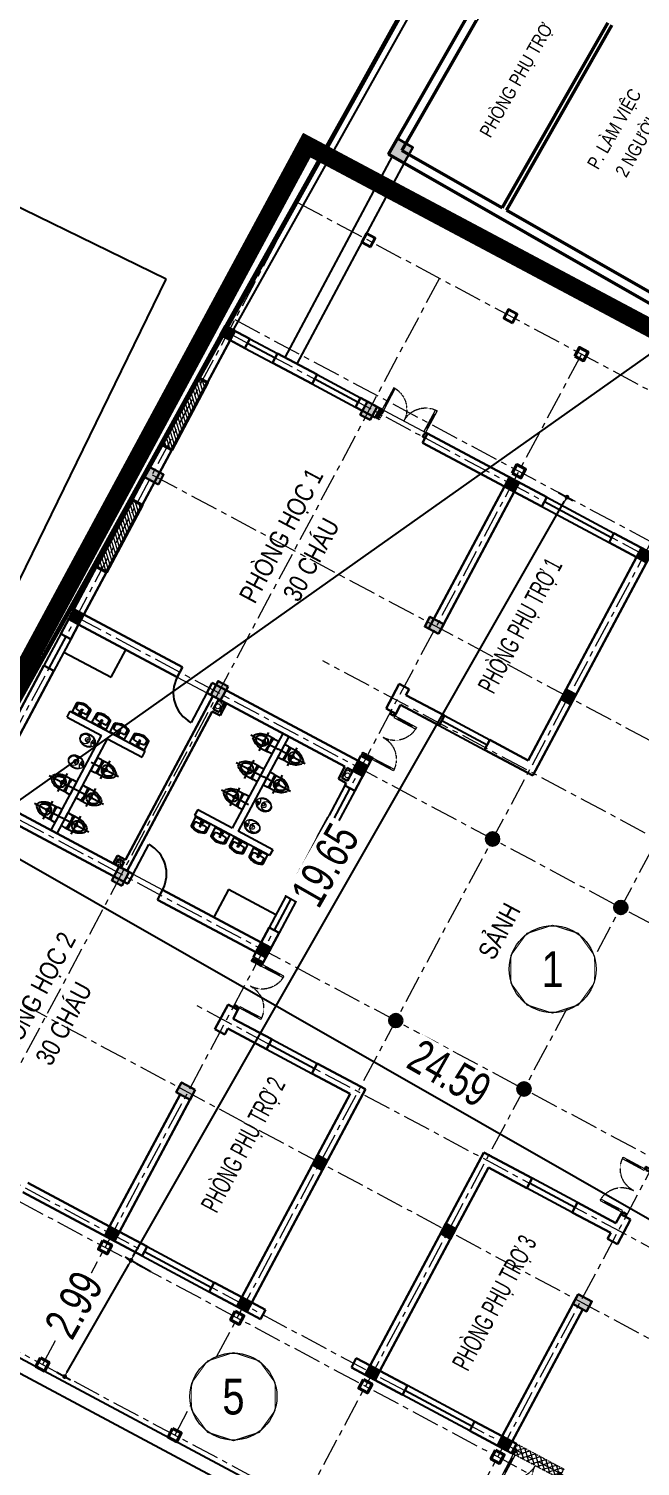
# Model space of a CAD drawing. Header units: millimetres. Extents: x -1075388 to -537338, y 70651 to 270651.
# Drawn here: x -903808 to -890136, y 114321 to 146453 of the extents above; entities that cross this region are included whole.
import ezdxf
from ezdxf.enums import TextEntityAlignment as Align
from ezdxf.lldxf.tags import DXFTag
from ezdxf.xclip import XClip

# ---------------------------------------------------------------- set-up
doc = ezdxf.new("R2010")
doc.units = ezdxf.units.MM
doc.header["$LTSCALE"] = 5
doc.header["$XCLIPFRAME"] = 0
for name, pattern in [('CENTER', [2, 1.25, -0.25, 0.25, -0.25]), ('CENTER2', [28.575, 19.05, -3.175, 3.175, -3.175]), ('CENTERX2', [4, 2.5, -0.5, 0.5, -0.5]), ('DASHDOT', [1, 0.5, -0.25, 0, -0.25]), ('HIDDEN', [0.375, 0.25, -0.125]), ('HIDDEN2', [0.1875, 0.125, -0.0625])]:
    doc.linetypes.add(name, pattern=pattern)
doc.layers.get('0').update_dxf_attribs({"linetype": 'CENTER2'})
for name, color, linetype, lineweight in [('03', 252, 'Continuous', 30), ('BICO-4-NET CAT KT', 4, 'Continuous', 35), ('BICO-9-NÉT CỬA', 9, 'Continuous', 25), ('cat1', 30, 'Continuous', 50), ('cat2', 22, 'Continuous', 30), ('Dienchieusang', 6, 'Continuous', 25), ('LC Dim', 8, 'Continuous', 18), ('LC Hatch', 252, 'Continuous', 9), ('LC ISO', 153, 'Continuous', 13), ('LC Net dam 1', 30, 'Continuous', 30), ('LC Net dam2', 6, 'Continuous', 40), ('LC Net khuat', 4, 'HIDDEN', 13), ('LC Net manh', 9, 'Continuous', 5), ('LC Net thay', 7, 'Continuous', 25), ('LC Net truc', 79, 'DASHDOT', 13), ('LC Text1', 3, 'Continuous', 20), ('LC Text2', 7, 'Continuous', 25), ('NOITHAT', 125, 'Continuous', 13), ('thay1', 63, 'Continuous', 18), ('truc', 76, 'CENTER', 9)]:
    doc.layers.add(name, color=color, linetype=linetype, lineweight=lineweight)
for name, color, linetype in [('1-KYHIEU', 1, 'Continuous'), ('1-NETMANH', 250, 'Continuous'), ('KYHIEU', 7, 'Continuous'), ('NHA', 2, 'Continuous'), ('TEXT', 42, 'Continuous'), ('Tuongxay', 11, 'Continuous')]:
    doc.layers.add(name, color=color, linetype=linetype)
doc.layers.add('KCS_Plotter', color=11, linetype='Continuous', plot=False)
doc.styles.add('don', font='VHARIALN.TTF')
doc.styles.add('General text 2', font='arial.ttf')
doc.styles.add('HOATBIF', font='hoatbif.shx', dxfattribs={"width": 0.75})
doc.styles.add('T2', font='VHARIAL.TTF', dxfattribs={"width": 0.8})
doc.styles.add('VnArialH', font='VHARIAL.TTF')
tags = doc.linetypes.add('CNG', pattern='A,7,-1.120528,["cng",don,S=1.2,R=0,X=0,Y=-0.6],-4.038746', length=12.159274).pattern_tags.tags
tags[6] = DXFTag(74, 10)
doc.linetypes.add('FENCELINE2', pattern='A,0.25,-0.1,[132,ltypeshp.shx,S=0.1,R=0,X=-0.1,Y=0],-0.1,1', length=1.45)
doc.dimstyles.new('Copy of 1-110', dxfattribs={"dimscale": 110, "dimtxt": 2.5, "dimasz": 0.35, "dimexe": 0.5, "dimexo": 0, "dimgap": 0.8, "dimtad": 1, "dimdec": 0, "dimzin": 0, "dimdsep": 46, "dimtxsty": 'HOATBIF', "dimblk1": 'DOT', "dimblk2": 'DOT', "dimsah": 1, "dimcen": -1, "dimdle": 1, "dimclrd": 256, "dimclre": 256, "dimclrt": 4, "dimadec": 3, "dimazin": 2, "dimtfac": 0.333333, "dimtdec": 0, "dimtix": 1, "dimtmove": 2, "dimatfit": 3, "dimldrblk": 'DOT', "dimfxl": 1, "dimtvp": 0.833333, "dimtolj": 1, "dimtzin": 0, "dimarcsym": 0})
pattern_1 = [(45, (473456.276, -53797.12), (-44.901281, 44.901281), [])]

# ---------------------------------------------------------------- blocks, each defined once
blk = doc.blocks.new('A$C442A5462')
for p, q in [((265, 143, -500), (283, 143, -500)), ((265, 114, -500), (265, 143, -500)), ((324, 114, -500), (265, 114, -500)), ((270, 114, -500), (270, 143, -500)), ((283, 133, -500), (287, 172, -500)), ((298, 172, -500), (287, 172, -500)), ((304, 133, -500), (298, 172, -500)), ((304, 143, -500), (324, 143, -500)), ((320, 143, -500), (320, 114, -500)), ((324, 143, -500), (324, 114, -500)), ((355, 139, -500), (324, 139, -500)), ((355, 117, -500), (324, 117, -500)), ((355, 108, -500), (355, 150, -500)), ((367, 162, -500), (369, 162, -500)), ((369, 96, -500), (367, 96, -500))]:
    blk.add_line(p, q)
at = {"elevation": -500}
for points in [[(332, 139, 0.088181), (321, 171, 0.106057), (284, 213, 0.085827), (232, 240, 0.075509), (167, 250, 0.075509), (101, 240, 0.085827), (49, 213, 0.106057), (12, 171, 0.126726), (0, 125, 0.126726), (12, 79, 0.106057), (49, 37, 0.085827), (101, 10, 0.075509), (167, 0, 0.075509)], [(282, 196, 0.017476), (275, 201, 0.085827), (228, 226, 0.075509), (167, 235, 0.075509), (105, 226, 0.072574), (65, 206, 0.039619)], [(65, 44, 0.072574), (105, 24, 0.075509), (167, 15, 0.075509)], [(167, 0, 0.075509), (232, 10, 0.085827), (284, 37, 0.106057), (321, 79, 0.106073), (333, 117, 0.126726)], [(167, 15, 0.075509), (228, 24, 0.085827), (275, 49, 0.017476), (282, 54, 0.126726)]]:
    blk.add_lwpolyline(points, format="xyb", dxfattribs=at)
for centre, radius in [((114, 125, -500), 95.1), ((178, 128, -500), 23.1)]:
    blk.add_circle(centre, radius)
for centre, radius, start, end in [((141, 131, -500), 26.6, 129.8111, 184.9288), ((141, 126, -500), 26.6, 175.0712, 230.1889), ((189, 73, -500), 102, 86.446, 129.8111), ((189, 184, -500), 102, 230.1889, 275.818), ((345, 125, -500), 95.1, 131.563, 228.437), ((294, 133, -500), 15.2, 136.8143, 43.1857), ((294, 133, -500), 10.6, 180, 0), ((367, 150, -500), 12.2, 90, 180), ((367, 108, -500), 12.2, 180, 270)]:
    blk.add_arc(centre, radius, start, end)
blk = doc.blocks.new('lavabo7')
for p, q in [((-265, 20), (0, 20)), ((-36, 80), (-14, 179)), ((-25, 62), (-36, 80)), ((-34, 216), (34, 216)), ((0, 62), (-25, 62)), ((-14, 179), (0, 179)), ((0, 182), (0, 250)), ((14, 179), (0, 179)), ((0, 62), (25, 62)), ((265, 20), (0, 20)), ((36, 80), (14, 179)), ((25, 62), (36, 80))]:
    blk.add_line(p, q)
blk.add_lwpolyline([(0, 0), (265, 0), (265, 335, 0.2674), (250, 361, 0.128929), (0, 430, 0.128929), (-250, 361, 0.2674), (-265, 335), (-265, 0)], format="xyb", close=True)
for points in [[(1, 390, 0.110412), (-200, 343, 0.310359), (-216, 313), (-206, 187, 0.356533), (-179, 159, 0.015229), (-21, 146)], [(21, 146, 0.015229), (179, 159, 0.356533), (206, 187), (216, 313, 0.310359), (200, 343, 0.110412), (-1, 390, 0.110412)]]:
    blk.add_lwpolyline(points, format="xyb")
at = {"const_width": 18}
for points in [[(-68, 79, -1), (-50, 79, -1)], [(68, 79, 1), (50, 79, 1)]]:
    blk.add_lwpolyline(points, format="xyb", close=True, dxfattribs=at)
for radius in [22.8, 12.8]:
    blk.add_circle((0, 216), radius)
blk = doc.blocks.new('mb-xibet3')
for p, q in [((185, 0), (-185, 0)), ((-210, -25), (-210, -134)), ((-210, -370), (-210, -134)), ((-210, -215), (0, -200)), ((-179, -169), (-118, -176)), ((0, -200), (210, -215)), ((118, -176), (179, -169)), ((210, -134), (210, -25)), ((210, -134), (210, -370)), ((50, -710), (-50, -710))]:
    blk.add_line(p, q)
blk.add_circle((0, -370), 45)
for centre, radius, start, end in [((-185, -25), 25, 90, 180), ((-175, -134), 35, 180, 263.211), ((240, -366), 450, 180.5512, 229.851), ((0, -410), 150, 357.1299, 182.8701), ((194, -405), 345, 182.0821, 195.8931), ((15, -410), 150, 92.8613, 182.8701), ((209, -405), 345, 182.0821, 195.8931), ((0, 817), 1000, 263.211, 276.789), ((10, -370), 45, 96.3794, 263.6206), ((-240, -366), 450, 310.149, 359.4488), ((-194, -405), 345, 344.1069, 357.9179), ((175, -134), 35, 276.789, 0), ((185, -25), 25, 0, 90), ((99, -432), 245, 195.8931, 214.5044), ((114, -432), 245, 195.8931, 214.5044), ((38, -474), 172, 214.5044, 238.9274), ((53, -474), 172, 214.5044, 238.9274), ((0, -537), 97.7, 238.9274, 270), ((15, -537), 97.7, 238.9274, 265.5985), ((0, -537), 97.7, 270, 301.0726), ((-38, -474), 172, 301.0726, 325.4956), ((-99, -432), 245, 325.4956, 344.1069)]:
    blk.add_arc(centre, radius, start, end)
at = {"layer": '1-NETMANH'}
for p, q in [((0, -802), (0, 95)), ((-300, -370), (300, -370))]:
    blk.add_line(p, q, dxfattribs=at)
blk = doc.blocks.new('*U71')
for p, q in [((100, -90), (100, -50)), ((100, -70), (450, -70)), ((450, -90), (450, -50)), ((100, -1110), (100, -1150)), ((100, -1130), (450, -1130)), ((450, -1110), (450, -1150))]:
    blk.add_line(p, q)
for points in [[(0, -50), (0, -90), (550, -90), (550, -50)], [(0, -1150), (0, -1110), (550, -1110), (550, -1150)]]:
    blk.add_lwpolyline(points, close=True)
at = {"linetype": 'HIDDEN2'}
for centre, start, end in [((0, -50), 270, 360), ((0, -1150), 0, 90)]:
    blk.add_arc(centre, 550, start, end, dxfattribs=at)
at = {"layer": '03'}
for points in [[(-110, 0), (-110, -60), (-40, -60), (-40, -50), (0, -50), (0, 0)], [(-110, -1200), (-110, -1140), (-40, -1140), (-40, -1150), (0, -1150), (0, -1200)]]:
    blk.add_lwpolyline(points, close=True, dxfattribs=at)
blk = doc.blocks.new('*U72')
for p, q in [((-450, -90), (-450, -50)), ((-100, -70), (-450, -70)), ((-100, -90), (-100, -50)), ((-450, -1110), (-450, -1150)), ((-100, -1130), (-450, -1130)), ((-100, -1110), (-100, -1150))]:
    blk.add_line(p, q)
for points in [[(0, -50), (0, -90), (-550, -90), (-550, -50)], [(0, -1150), (0, -1110), (-550, -1110), (-550, -1150)]]:
    blk.add_lwpolyline(points, close=True)
at = {"linetype": 'HIDDEN2'}
for centre, start, end in [((0, -50), 180, 270), ((0, -1150), 90, 180)]:
    blk.add_arc(centre, 550, start, end, dxfattribs=at)
at = {"layer": '03'}
for points in [[(110, 0), (110, -60), (40, -60), (40, -50), (0, -50), (0, 0)], [(110, -1200), (110, -1140), (40, -1140), (40, -1150), (0, -1150), (0, -1200)]]:
    blk.add_lwpolyline(points, close=True, dxfattribs=at)
blk = doc.blocks.new('nhà cải tạo')
at = {"layer": 'LC Hatch'}
for points in [[(12050, -250), (11800, -250), (11800, 0), (12050, 0)], [(15400, -350), (15650, -350), (15650, 0), (15400, 0)], [(19000, -250), (19235, -250), (19235, 0), (19000, 0)], [(7100, -3850), (7100, -3600), (7450, -3600), (7450, -3850)], [(12150, -3850), (12150, -3600), (11800, -3600), (11800, -3850)], [(19235, -3850), (19235, -3600), (18900, -3600), (18900, -3850)], [(250, -7450), (15, -7450), (15, -7200), (250, -7200)], [(3850, -7450), (3600, -7450), (3600, -7100), (3850, -7100)], [(7450, -7450), (7200, -7450), (7200, -7200), (7450, -7200)], [(12050, -7450), (11800, -7450), (11800, -7200), (12050, -7200)], [(15400, -7450), (15650, -7450), (15650, -7100), (15400, -7100)], [(19000, -7450), (19235, -7450), (19235, -7200), (19000, -7200)], [(250, -10800), (15, -10800), (15, -10550), (250, -10550)], [(3850, -10800), (3600, -10800), (3600, -10550), (3850, -10550)], [(15400, -10800), (15650, -10800), (15650, -10550), (15400, -10550)], [(19000, -10800), (19235, -10800), (19235, -10550), (19000, -10550)], [(250, -14050), (15, -14050), (15, -13800), (250, -13800)], [(3850, -14050), (3600, -14050), (3600, -13800), (3850, -13800)], [(250, -17400), (15, -17400), (15, -17150), (250, -17150)], [(3850, -17150), (3600, -17150), (3600, -17500), (3850, -17500)]]:
    blk.add_hatch(color=256, dxfattribs=at).paths.add_polyline_path(points)
h = blk.add_hatch(dxfattribs=at)
h.set_pattern_fill('ANSI31', color=256, scale=20)
h.set_pattern_definition(pattern_1)
h.paths.add_polyline_path([(16225, 0), (16225, -250), (17925, -250), (17925, 0)])
h = blk.add_hatch(dxfattribs=at)
h.set_pattern_fill('ANSI31', color=256, scale=20)
h.set_pattern_definition(pattern_1)
h.paths.add_polyline_path([(13125, 0), (13125, -250), (14825, -250), (14825, 0)])
h = blk.add_hatch(dxfattribs=at)
h.set_pattern_fill('ANSI37', color=256, scale=10, angle=-90)
h.set_pattern_definition([(315, (-27347.122, -470406.276), (22.4506403, 22.4506403), []), (45, (-27347.122, -470406.276), (-22.4506403, 22.4506403), [])])
h.paths.add_polyline_path([(19000, -3925), (19000, -4025), (19235, -4025), (19235, -3925)])
h = blk.add_hatch(dxfattribs=at)
h.set_pattern_fill('ANSI37', color=256, scale=10)
h.set_pattern_definition([(45, (473456.276, -53797.122), (-22.4506403, 22.4506403), []), (135, (473456.276, -53797.122), (-22.4506403, -22.4506403), [])])
h.paths.add_polyline_path([(6975, -7450), (7075, -7450), (7075, -7200), (6975, -7200)])
h = blk.add_hatch(dxfattribs=at)
h.set_pattern_fill('ANSI37', color=256, scale=10)
h.set_pattern_definition([(45, (478656.276, -53797.122), (-22.4506403, 22.4506403), []), (135, (478656.276, -53797.122), (-22.4506403, -22.4506403), [])])
h.paths.add_polyline_path([(12175, -7450), (12275, -7450), (12275, -7200), (12175, -7200)])
h = blk.add_hatch(color=256, dxfattribs=at)
edge = h.paths.add_edge_path()
edge.add_arc((7325, -10675), 150, 0, 360)
h = blk.add_hatch(color=256, dxfattribs=at)
edge = h.paths.add_edge_path()
edge.add_arc((11925, -10675), 150, 0, 360)
h = blk.add_hatch(color=256, dxfattribs=at)
edge = h.paths.add_edge_path()
edge.add_arc((7325, -13925), 150, 0, 360)
h = blk.add_hatch(color=256, dxfattribs=at)
edge = h.paths.add_edge_path()
edge.add_arc((11925, -13925), 150, 0, 360)
h = blk.add_hatch(dxfattribs=at)
h.set_pattern_fill('ANSI37', color=256, scale=30)
h.set_pattern_definition([(45, (472216.26, -12937.94), (-67.35192, 67.35192), []), (135, (472216.26, -12937.94), (-67.35192, -67.35192), [])])
h.paths.add_polyline_path([(250, -17510), (15, -17510), (15, -18710), (250, -18710)])
at = {"layer": '1-KYHIEU'}
for p, q in [((11800, -3500), (11050, -3500)), ((7450, -3950), (8200, -3950))]:
    blk.add_line(p, q, dxfattribs=at)
at = {"layer": 'BICO-4-NET CAT KT'}
for points in [[(22315, -2035), (22535, -2035), (22535, -1815), (22315, -1815)], [(22315, -5635), (22535, -5635), (22535, -5415), (22315, -5415)]]:
    blk.add_lwpolyline(points, close=True, dxfattribs=at)
at = {"layer": 'BICO-9-NÉT CỬA'}
for p, q in [((11425, 0), (10625, 0)), ((11425, -125), (10625, -125)), ((11425, -250), (10625, -250)), ((19000, -625), (19000, -1325)), ((19125, -625), (19125, -1325)), ((19235, -625), (19235, -1325)), ((19000, -2325), (19000, -3425)), ((19125, -2325), (19125, -3425)), ((19235, -2325), (19235, -3425)), ((8625, -7200), (7825, -7200)), ((8625, -7325), (7825, -7325)), ((10125, -7200), (9325, -7200)), ((10125, -7325), (9325, -7325)), ((11425, -7200), (10625, -7200)), ((11425, -7325), (10625, -7325)), ((8625, -7450), (7825, -7450)), ((10125, -7450), (9325, -7450)), ((11425, -7450), (10625, -7450)), ((15, -8150), (15, -9850)), ((125, -8150), (125, -9850)), ((250, -8150), (250, -9850)), ((19000, -8150), (19000, -9850)), ((19125, -8150), (19125, -9850)), ((19235, -8150), (19235, -9850)), ((5400, -8425), (5400, -9575)), ((5525, -8425), (5525, -9575)), ((5650, -8425), (5650, -9575)), ((13600, -8425), (13600, -9575)), ((13725, -8425), (13725, -9575)), ((13850, -8425), (13850, -9575)), ((15, -16450), (15, -14750)), ((125, -16450), (125, -14750)), ((250, -16450), (250, -14750)), ((5400, -16175), (5400, -15025)), ((5525, -16175), (5525, -15025)), ((5650, -16175), (5650, -15025))]:
    blk.add_line(p, q, dxfattribs=at)
for centre, start, end in [((11800, -3500), 90, 180), ((7450, -3950), 270, 0)]:
    blk.add_arc(centre, 750, start, end, dxfattribs=at)
at = {"layer": 'LC ISO'}
for p, q in [((11800, -2750), (11800, -3500)), ((7450, -3950), (7450, -4700)), ((19235, -4025), (19235, -5125))]:
    blk.add_line(p, q, dxfattribs=at)
for centre, radius in [((7546, -3548), 25), ((7485, -3591), 24), ((7536, -3618), 24), ((11651, -3858), 55), ((11773, -3843), 25), ((11763, -3913), 24), ((11763, -7087), 24), ((11651, -7142), 55), ((11773, -7157), 25)]:
    blk.add_circle(centre, radius, dxfattribs=at)
at = {"layer": 'LC Net dam 1'}
for p, q in [((10625, 0), (8625, 0)), ((10625, 0), (10625, -250)), ((11425, 0), (11425, -250)), ((13125, -250), (13125, 0)), ((16225, 0), (14825, 0)), ((14825, -250), (14825, 0)), ((16225, -250), (16225, 0)), ((19235, 0), (17925, 0)), ((17925, -250), (17925, 0)), ((17925, -250), (17925, 0)), ((19235, 0), (19235, -625)), ((7200, -250), (7200, -3950)), ((7450, -250), (7450, -3950)), ((10625, -250), (8625, -250)), ((13125, 0), (11425, 0)), ((11800, -250), (11425, -250)), ((11800, -250), (11800, -2750)), ((12050, -250), (11800, -250)), ((12050, -250), (11800, -250)), ((12050, -250), (13125, -250)), ((12050, -250), (12050, -2750)), ((14825, -250), (14825, 0)), ((14825, -250), (16225, -250)), ((17925, -250), (19000, -250)), ((19000, -250), (19000, -625)), ((19000, -250), (19235, -250)), ((19000, -250), (19235, -250)), ((15400, -350), (15650, -350)), ((15400, -350), (15650, -350)), ((19235, -625), (19000, -625)), ((19000, -1325), (19000, -2325)), ((19235, -1325), (19000, -1325)), ((19235, -1325), (19235, -2325)), ((19235, -2325), (19000, -2325)), ((11800, -2750), (12050, -2750)), ((7650, -3450), (7450, -3450)), ((7450, -3650), (7450, -3505)), ((7595, -3505), (7450, -3505)), ((7595, -3650), (7595, -3505)), ((7650, -3650), (7650, -3450)), ((11800, -3500), (11800, -7000)), ((11800, -3500), (12050, -3500)), ((12050, -3500), (12050, -7200)), ((19000, -3425), (19000, -3925)), ((19235, -3425), (19000, -3425)), ((19235, -3425), (19235, -3925)), ((7100, -3850), (7100, -3600)), ((7100, -3850), (7100, -3600)), ((7595, -3650), (7450, -3650)), ((11490, -3800), (7450, -3800)), ((11800, -3650), (7650, -3650)), ((11490, -3800), (11490, -4000)), ((11545, -3800), (11545, -3945)), ((11800, -3800), (11545, -3800)), ((12150, -3850), (12150, -3600)), ((12150, -3850), (12150, -3600)), ((19235, -3850), (19235, -3600)), ((19235, -3850), (19235, -3600)), ((7450, -3950), (7200, -3950)), ((11800, -4000), (11490, -4000)), ((11800, -3945), (11545, -3945)), ((19235, -3925), (19000, -3925)), ((7200, -4700), (7200, -7200)), ((7450, -4700), (7200, -4700)), ((7450, -4700), (7450, -7200)), ((15, -5125), (15, -8150)), ((250, -5125), (250, -7200)), ((19235, -5125), (19000, -5125)), ((19000, -5125), (19000, -7200)), ((19235, -5125), (19235, -8150)), ((11490, -7200), (11490, -7000)), ((11800, -7000), (11490, -7000)), ((11800, -7055), (11545, -7055)), ((11545, -7200), (11545, -7055)), ((11800, -7055), (11800, -7200)), ((3600, -7200), (250, -7200)), ((5875, -7200), (5250, -7200)), ((5250, -7450), (5250, -7200)), ((5875, -7450), (5875, -7200)), ((7200, -7200), (7075, -7200)), ((7075, -7450), (7075, -7200)), ((7825, -7200), (7450, -7200)), ((7825, -7200), (7825, -7450)), ((9325, -7200), (8625, -7200)), ((8625, -7200), (8625, -7450)), ((9325, -7200), (9325, -7450)), ((10625, -7200), (10125, -7200)), ((10125, -7200), (10125, -7450)), ((10625, -7200), (10625, -7450)), ((11490, -7200), (11425, -7200)), ((11425, -7200), (11425, -7450)), ((11800, -7200), (11545, -7200)), ((12050, -7200), (12175, -7200)), ((12175, -7200), (12175, -7450)), ((13375, -7200), (14000, -7200)), ((13375, -7450), (13375, -7200)), ((14000, -7450), (14000, -7200)), ((15400, -7200), (19000, -7200)), ((250, -7450), (15, -7450)), ((250, -7450), (15, -7450)), ((3850, -7450), (250, -7450)), ((250, -7450), (250, -8150)), ((3850, -7450), (3600, -7450)), ((3850, -7450), (3600, -7450)), ((5400, -7450), (5250, -7450)), ((5400, -7450), (5400, -8425)), ((5875, -7450), (5650, -7450)), ((5650, -7450), (5650, -8425)), ((7825, -7450), (7075, -7450)), ((7450, -7450), (7200, -7450)), ((7450, -7450), (7200, -7450)), ((9325, -7450), (8625, -7450)), ((10625, -7450), (10125, -7450)), ((12175, -7450), (11425, -7450)), ((12050, -7450), (11800, -7450)), ((12050, -7450), (11800, -7450)), ((13600, -7450), (13375, -7450)), ((13600, -7450), (13600, -8425)), ((14000, -7450), (13850, -7450)), ((13850, -7450), (14000, -7450)), ((13850, -7450), (13850, -8425)), ((19000, -7450), (15400, -7450)), ((15400, -7450), (19000, -7450)), ((15400, -7450), (15650, -7450)), ((15400, -7450), (15650, -7450)), ((19000, -7450), (19000, -8150)), ((19000, -7450), (19235, -7450)), ((19000, -7450), (19235, -7450)), ((15, -8150), (250, -8150)), ((19235, -8150), (19000, -8150)), ((5400, -8425), (5650, -8425)), ((13850, -8425), (13600, -8425)), ((5400, -9575), (5400, -10550)), ((5400, -9575), (5650, -9575)), ((5650, -9575), (5650, -10800)), ((13600, -9575), (13600, -10800)), ((13850, -9575), (13600, -9575)), ((13850, -9575), (13850, -10550)), ((15, -9850), (15, -10800)), ((15, -9850), (250, -9850)), ((250, -9850), (250, -10550)), ((19000, -9850), (19000, -10550)), ((19235, -9850), (19000, -9850)), ((19235, -9850), (19235, -10800)), ((5400, -10550), (250, -10550)), ((13850, -10550), (19000, -10550)), ((5650, -10800), (15, -10800)), ((250, -10800), (15, -10800)), ((250, -10800), (15, -10800)), ((15, -10800), (15, -11150)), ((250, -10800), (250, -11150)), ((13600, -10800), (19235, -10800)), ((15400, -10800), (15650, -10800)), ((15400, -10800), (15650, -10800)), ((250, -11150), (15, -11150)), ((250, -13450), (15, -13450)), ((15, -13800), (15, -13450)), ((250, -13800), (250, -13450)), ((15, -14750), (15, -13800)), ((5650, -13800), (15, -13800)), ((5650, -15025), (5650, -13800)), ((250, -14050), (15, -14050)), ((250, -14050), (15, -14050)), ((250, -14750), (250, -14050)), ((5400, -14050), (250, -14050)), ((3850, -14050), (3600, -14050)), ((3850, -14050), (3600, -14050)), ((5400, -15025), (5400, -14050)), ((15, -14750), (250, -14750)), ((5400, -15025), (5650, -15025)), ((5400, -17150), (5400, -16175)), ((5400, -16175), (5650, -16175)), ((5650, -17150), (5650, -16175)), ((15, -17510), (15, -16450)), ((15, -16450), (250, -16450)), ((250, -17150), (250, -16450)), ((3850, -17150), (250, -17150)), ((3850, -17150), (3600, -17150)), ((3850, -17150), (3600, -17150)), ((5400, -17150), (5250, -17150)), ((5250, -17150), (5250, -17400)), ((5875, -17150), (5650, -17150)), ((5875, -17150), (5875, -17400)), ((250, -17400), (15, -17400)), ((250, -17400), (15, -17400)), ((250, -17510), (15, -17510)), ((3600, -17400), (250, -17400)), ((250, -17510), (250, -17400)), ((5875, -17400), (5250, -17400))]:
    blk.add_line(p, q, dxfattribs=at)
for points in [[(12050, -250), (11800, -250), (11800, 0), (12050, 0)], [(15400, -350), (15650, -350), (15650, 0), (15400, 0)], [(19000, -250), (19235, -250), (19235, 0), (19000, 0)], [(7100, -3850), (7100, -3600), (7450, -3600), (7450, -3850)], [(12150, -3850), (12150, -3600), (11800, -3600), (11800, -3850)], [(19235, -3850), (19235, -3600), (18900, -3600), (18900, -3850)], [(250, -7450), (15, -7450), (15, -7200), (250, -7200)], [(3850, -7450), (3600, -7450), (3600, -7100), (3850, -7100)], [(7450, -7450), (7200, -7450), (7200, -7200), (7450, -7200)], [(12050, -7450), (11800, -7450), (11800, -7200), (12050, -7200)], [(15400, -7450), (15650, -7450), (15650, -7100), (15400, -7100)], [(19000, -7450), (19235, -7450), (19235, -7200), (19000, -7200)], [(250, -10800), (15, -10800), (15, -10550), (250, -10550)], [(3850, -10800), (3600, -10800), (3600, -10550), (3850, -10550)], [(15400, -10800), (15650, -10800), (15650, -10550), (15400, -10550)], [(19000, -10800), (19235, -10800), (19235, -10550), (19000, -10550)], [(250, -14050), (15, -14050), (15, -13800), (250, -13800)], [(3850, -14050), (3600, -14050), (3600, -13800), (3850, -13800)], [(250, -17400), (15, -17400), (15, -17150), (250, -17150)], [(3850, -17150), (3600, -17150), (3600, -17500), (3850, -17500)]]:
    blk.add_lwpolyline(points, close=True, dxfattribs=at)
for centre in [(7325, -10675), (11925, -10675), (7325, -13925), (11925, -13925)]:
    blk.add_circle(centre, 150, dxfattribs=at)
at = {"layer": 'LC Net dam2'}
for points in [[(16225, 0), (17925, 0), (17925, -250), (16225, -250)], [(13125, 0), (14825, 0), (14825, -250), (13125, -250)], [(-3065, -7215), (-3285, -7215), (-3285, -7435), (-3065, -7435)], [(-95, -7215), (-315, -7215), (-315, -7435), (-95, -7435)], [(19345, -7215), (19565, -7215), (19565, -7435), (19345, -7435)], [(22315, -7215), (22535, -7215), (22535, -7435), (22315, -7435)], [(-3065, -10565), (-3285, -10565), (-3285, -10785), (-3065, -10785)], [(-95, -10565), (-315, -10565), (-315, -10785), (-95, -10785)], [(-95, -13815), (-315, -13815), (-315, -14035), (-95, -14035)], [(-95, -17165), (-315, -17165), (-315, -17385), (-95, -17385)]]:
    blk.add_lwpolyline(points, close=True, dxfattribs=at)
at = {"layer": 'LC Net khuat', "ltscale": 30}
for points in [[(19235, -3925), (19235, -4025), (19000, -4025), (19000, -3925)], [(6975, -7200), (7075, -7200), (7075, -7450), (6975, -7450)], [(12175, -7200), (12275, -7200), (12275, -7450), (12175, -7450)], [(15, -17510), (250, -17510), (250, -18710), (15, -18710)]]:
    blk.add_lwpolyline(points, close=True, dxfattribs=at)
at = {"layer": 'LC Net thay'}
for p, q in [((11100, -250), (11100, -1450)), ((9850, -1000), (9850, -1875)), ((9850, -1000), (10000, -1000)), ((10000, -1000), (10000, -2900)), ((-3585, -1515), (-3585, -19185)), ((11100, -1450), (11800, -1450)), ((19235, -1515), (24334, -1515)), ((-3285, -1815), (-3285, -24585)), ((7450, -1875), (9850, -1875)), ((24325, -1815), (19235, -1815)), ((7450, -2025), (9850, -2025)), ((9850, -2025), (9850, -2900)), ((9850, -2900), (10000, -2900)), ((9250, -6450), (9250, -4550)), ((9400, -4550), (9250, -4550)), ((9400, -5425), (9400, -4550)), ((11800, -5425), (9400, -5425)), ((11800, -5575), (9400, -5575)), ((9400, -6450), (9400, -5575)), ((8150, -6000), (7450, -6000)), ((8150, -7200), (8150, -6000)), ((9400, -6450), (9250, -6450))]:
    blk.add_line(p, q, dxfattribs=at)
at = {"layer": 'LC Net truc', "linetype": 'CENTERX2', "ltscale": 50}
for p, q in [((22425, -125), (-3175, -125)), ((-3175, -125), (-3175, -24475)), ((-205, -125), (-205, -24475)), ((125, -125), (125, -24475)), ((3725, -125), (3725, -24475)), ((7325, -125), (7325, -24475)), ((11925, -125), (11925, -24475)), ((15525, -125), (15525, -24475)), ((19125, -125), (19125, -24475)), ((19455, -125), (19455, -24475)), ((22425, -125), (22425, -24475)), ((22425, -3725), (-3175, -3725)), ((13650, -17623), (13650, -5454)), ((5525, -19481), (5525, -6483)), ((22425, -7325), (-3175, -7325)), ((22425, -10675), (-3175, -10675)), ((22425, -13925), (-3175, -13925)), ((22425, -17275), (-3175, -17275))]:
    blk.add_line(p, q, dxfattribs=at)
at = {"layer": 'LC ISO', "ltscale": 2, "xscale": -1}
for name, p, rotation in [('*U71', (19235, -5125), 180), ('*U71', (5875, -7450), 90), ('*U71', (12175, -7450), 90), ('*U72', (5875, -17150), 90), ('*U72', (22, -18710), 180)]:
    blk.add_blockref(name, p, dxfattribs=dict(at, rotation=rotation))
at = {"layer": 'NOITHAT', "xscale": 1.125, "yscale": 1.125, "zscale": 1.125}
for p, rotation in [((8919, -1459, 562), 270), ((9469, -1459, 562), 270), ((9781, -5991, 562), 89.99999999999999), ((10331, -5991, 562), 89.99999999999999)]:
    blk.add_blockref('A$C442A5462', p, dxfattribs=dict(at, rotation=rotation))
at = {"layer": 'TEXT'}
for name, p, xscale, yscale, zscale, rotation in [('mb-xibet3', (7811, -1875), 0.76499999997759, 0.76499999997759, 0.76499999997759, 180), ('mb-xibet3', (8511, -1875), 0.76499999997759, 0.76499999997759, 0.76499999997759, 180), ('lavabo7', (10000, -1219), 0.673200000077486, 0.673200000077486, 0.673200000077486, 270), ('lavabo7', (10000, -1719), 0.673200000077486, 0.673200000077486, 0.673200000077486, 270), ('lavabo7', (10000, -2181), -0.673200000077486, 0.6731999999901745, 0.6732000000000001, 270), ('lavabo7', (10000, -2681), -0.673200000077486, 0.6731999999901745, 0.6732000000000001, 270), ('lavabo7', (9250, -4769), -0.6731999999901745, 0.6731999999901745, 0.6732000000000001, 90), ('mb-xibet3', (10039, -5425), 0.76499999997759, 0.76499999997759, 0.76499999997759, 180), ('mb-xibet3', (10739, -5425), -0.76499999997759, 0.76499999997759, 0.7650000000000001, 180), ('mb-xibet3', (11439, -5425), -0.76499999997759, 0.76499999997759, 0.7650000000000001, 180), ('lavabo7', (9250, -5269), -0.673200000077486, 0.6731999999901745, 0.6732000000000001, 90), ('lavabo7', (9250, -5731), 0.673200000077486, 0.673200000077486, 0.673200000077486, 89.99999999999999), ('lavabo7', (9250, -6231), 0.673200000077486, 0.673200000077486, 0.673200000077486, 89.99999999999999)]:
    blk.add_blockref(name, p, dxfattribs=dict(at, xscale=xscale, yscale=yscale, zscale=zscale, rotation=rotation))
at = {"layer": 'TEXT', "yscale": 0.76499999997759}
for p, xscale, zscale in [((7811, -2025), -0.76499999997759, 0.7650000000000001), ((8511, -2025), -0.76499999997759, 0.7650000000000001), ((9211, -2025), 0.76499999997759, 0.76499999997759), ((10739, -5575), 0.76499999997759, 0.76499999997759), ((11439, -5575), 0.76499999997759, 0.76499999997759)]:
    blk.add_blockref('mb-xibet3', p, dxfattribs=dict(at, xscale=xscale, zscale=zscale))
at = {"layer": 'LC Text2', "style": 'T2'}
for s, height, width, p in [('phßng häc 2', 420.49, 0.8, (3931, -3520)), ('phßng häc 1', 420.49, 0.8, (15685, -3520)), ('30 ch¸u', 420.5, 0.8, (3772, -4366)), ('30 ch¸u', 420.5, 0.8, (15525, -4366)), ('phßng phô trî 2', 420.49, 0.6, (3272, -9178)), ('phßng phô trî 1', 420.49, 0.6, (16424, -9178)), ('s¶nh', 420.5, 0.8, (10177, -11986)), ('phßng phô trî 3', 420.49, 0.6, (2797, -15797))]:
    blk.add_text(s, height=height, dxfattribs=dict(at, width=width)).set_placement(p, align=Align.CENTER)
blk = doc.blocks.new('Nen ht')
at = {"layer": 'NHA', "color": 250, "flags": 128}
for points, elevation in [([(8085, 21612), (-1511, 26292)], 167), ([(-6455, -8204), (8085, 21612)], 167), ([(9412, 20586), (87, 3725)], 3391)]:
    blk.add_lwpolyline(points, dxfattribs=dict(at, elevation=elevation))
at = {"layer": 'Tuongxay', "color": 250, "elevation": -2370}
for points in [[(38453, 61207), (33178, 63294), (21714, 42543), (9412, 20586)], [(38379, 61021), (33268, 63043), (21889, 42446), (9588, 20492)]]:
    blk.add_lwpolyline(points, dxfattribs=at)
at = {"layer": 'KYHIEU', "color": 250, "lineweight": 0, "style": 'VnArialH', "width": 0.6}
for tag, p in [('DC-02', (-46804, -9650, -10682)), ('2.478', (-46804, -10928, -10682))]:
    blk.add_attdef(tag, text='', height=756, dxfattribs=at).set_placement(p, align=Align.CENTER)
blk = doc.blocks.new('Nhà lớp học')
at = {"layer": 'cat2'}
blk.add_hatch(color=256, dxfattribs=at).paths.add_polyline_path([(400, 0), (400, -400), (0, -400), (0, 0)], flags=16)
at = {"layer": 'cat1'}
for p, q in [((0, 0), (19620, 0)), ((0, -7120), (0, 0)), ((6100, -220), (220, -220)), ((220, -2800), (220, -220)), ((220, -2800), (4980, -2800)), ((220, -6900), (220, -2910)), ((220, -2910), (4980, -2910))]:
    blk.add_line(p, q, dxfattribs=at)
at = {"layer": 'cat2'}
blk.add_lwpolyline([(400, 0), (0, 0), (0, -400), (400, -400), (400, 0)], dxfattribs=at)
at = {"layer": 'thay1'}
blk.add_lwpolyline([(0, -9410), (0, 0), (19510, 0)], dxfattribs=at)
at = {"layer": 'LC Text2', "style": 'T2', "width": 0.8}
for s, p in [('phßng phô trî', (1427, -1809)), ('p. lµm viÖc', (2006, -4251)), ('2 ng\xadêi', (2164, -4883))]:
    blk.add_text(s, height=300, dxfattribs=at).set_placement(p)
blk = doc.blocks.new('*U70')
at = {"layer": 'Defpoints'}
blk.add_lwpolyline([(0, 4.25), (-2.5, 3.44), (-4.04, 1.31), (-4.04, -1.31), (-2.5, -3.44), (0, -4.25), (2.5, -3.44), (4.04, -1.31), (4.04, 1.31), (2.5, 3.44)], close=True, dxfattribs=at)
at = {"layer": 'LC Text1', "style": 'General text 2', "width": 0.8, "flags": 8}
blk.add_attdef('SYMBOL', text='', height=3.5, dxfattribs=at).set_placement((0, 0), align=Align.MIDDLE_CENTER)
blk.add_wipeout([(0, 4.25), (-2.5, 3.44), (-4.04, 1.31), (-4.04, -1.31), (-2.5, -3.44), (0, -4.25), (2.5, -3.44), (4.04, -1.31), (4.04, 1.31), (2.5, 3.44)]).dxf.layer = 'LC Net manh'
at = {"layer": 'LC ISO'}
blk.add_circle((0, 0), 4.25, dxfattribs=at)
blk = doc.blocks.new('DOT')
at = {"color": 0, "linetype": 'ByBlock'}
blk.add_line((-0.5, 0), (-1, 0), dxfattribs=at)
at = {"color": 0, "linetype": 'ByBlock', "const_width": 0.5}
blk.add_lwpolyline([(-0.25, 0, 1), (0.25, 0, 1)], format="xyb", close=True, dxfattribs=at)
blk = doc.blocks.new('*D131')
at = {"layer": 'Defpoints', "color": 0, "transparency": 16777216}
for p in [(-892263, 149781), (-884129, 145432), (-884778, 144296)]:
    blk.add_point(p, dxfattribs=at)
at = {"layer": 'LC Dim', "lineweight": -2, "transparency": 16777216}
for p, q in [((-892263, 149781), (-892060, 150136)), ((-892043, 149954), (-884220, 145484)), ((-884778, 144296), (-884054, 145562))]:
    blk.add_line(p, q, dxfattribs=at)
at = {"layer": 'LC Dim', "lineweight": -2, "transparency": 16777216, "xscale": 105, "yscale": 105, "zscale": 105}
for p, rotation in [((-892134, 150006), 150.2592635081893), ((-884129, 145432), 330.2592635081893)]:
    blk.add_blockref('DOT', p, dxfattribs=dict(at, rotation=rotation))
at = {"layer": 'LC Dim', "color": 4, "transparency": 16777216, "insert": (-887826, 148253), "char_height": 750, "attachment_point": 5, "rotation": 330.2593, "style": 'HOATBIF', "bg_fill": 3, "box_fill_scale": 1.1, "bg_fill_color": 256, "bg_fill_true_color": 13158600, "bg_fill_transparency": 0}
blk.add_mtext('\\A1;9.22', dxfattribs=at)
blk = doc.blocks.new('_Dot')
at = {"color": 0, "linetype": 'ByBlock', "lineweight": -2}
blk.add_line((-0.5, 0), (-1, 0), dxfattribs=at)
at = {"color": 0, "linetype": 'ByBlock', "const_width": 0.5}
blk.add_lwpolyline([(-0.25, 0, 1), (0.25, 0, 1)], format="xyb", close=True, dxfattribs=at)
blk = doc.blocks.new('*D133')
at = {"layer": 'Defpoints', "color": 0, "transparency": 16777216}
for p in [(-901522, 118923), (-901076, 118669), (-903182, 116426)]:
    blk.add_point(p, dxfattribs=at)
at = {"layer": 'LC Dim', "lineweight": -2, "transparency": 16777216}
for p, q in [((-901076, 118669), (-901652, 118998)), ((-902954, 116417), (-901574, 118832)), ((-903182, 116426), (-902876, 116251))]:
    blk.add_line(p, q, dxfattribs=at)
at = {"layer": 'LC Dim', "lineweight": -2, "transparency": 16777216, "xscale": 105, "yscale": 105, "zscale": 105}
for p, rotation in [((-901522, 118923), 60.25926350818931), ((-903006, 116326), 240.2592635081893)]:
    blk.add_blockref('DOT', p, dxfattribs=dict(at, rotation=rotation))
at = {"layer": 'LC Dim', "color": 4, "transparency": 16777216, "insert": (-902798, 117930), "char_height": 750, "attachment_point": 5, "rotation": 60.2593, "style": 'HOATBIF', "bg_fill": 3, "box_fill_scale": 1.1, "bg_fill_color": 256, "bg_fill_true_color": 13158600, "bg_fill_transparency": 0}
blk.add_mtext('\\A1;2.99', dxfattribs=at)
blk = doc.blocks.new('*D134')
at = {"layer": 'Defpoints', "color": 0, "transparency": 16777216}
for p in [(-891961, 136089), (-891775, 135983), (-901076, 118669)]:
    blk.add_point(p, dxfattribs=at)
at = {"layer": 'LC Dim', "lineweight": -2, "transparency": 16777216}
for p, q in [((-891961, 136089), (-891645, 135908)), ((-901470, 119015), (-891827, 135891)), ((-901076, 118669), (-901652, 118998))]:
    blk.add_line(p, q, dxfattribs=at)
at = {"layer": 'LC Dim', "lineweight": -2, "transparency": 16777216, "xscale": 105, "yscale": 105, "zscale": 105}
for p, rotation in [((-891775, 135983), 60.25926350818931), ((-901522, 118923), 240.2592635081893)]:
    blk.add_blockref('DOT', p, dxfattribs=dict(at, rotation=rotation))
at = {"layer": 'LC Dim', "color": 4, "transparency": 16777216, "insert": (-897182, 127758), "char_height": 750, "attachment_point": 5, "rotation": 60.2593, "style": 'HOATBIF', "bg_fill": 3, "box_fill_scale": 1.1, "bg_fill_color": 256, "bg_fill_true_color": 13158600, "bg_fill_transparency": 0}
blk.add_mtext('\\A1;19.65', dxfattribs=at)
blk = doc.blocks.new('*D139')
at = {"layer": 'Defpoints', "color": 0, "transparency": 16777216}
for p in [(-905021, 129308), (-883376, 117617), (-884030, 116472)]:
    blk.add_point(p, dxfattribs=at)
at = {"layer": 'LC Dim', "lineweight": -2, "transparency": 16777216}
for p, q in [((-905021, 129308), (-905459, 128542)), ((-905293, 128620), (-884122, 116524)), ((-883376, 117617), (-884105, 116342))]:
    blk.add_line(p, q, dxfattribs=at)
at = {"layer": 'LC Dim', "lineweight": -2, "transparency": 16777216, "xscale": 105, "yscale": 105, "zscale": 105}
for p, rotation in [((-905384, 128672), 150.2592635081893), ((-884030, 116472), 330.2592635081893)]:
    blk.add_blockref('DOT', p, dxfattribs=dict(at, rotation=rotation))
at = {"layer": 'LC Dim', "color": 4, "transparency": 16777216, "insert": (-894402, 123106), "char_height": 750, "attachment_point": 5, "rotation": 330.2593, "style": 'HOATBIF', "bg_fill": 3, "box_fill_scale": 1.1, "bg_fill_color": 256, "bg_fill_true_color": 13158600, "bg_fill_transparency": 0}
blk.add_mtext('\\A1;24.59', dxfattribs=at)

msp = doc.modelspace()

# ---------------------------------------------------------------- block references
at = {"layer": 'NHA'}
ref = msp.add_blockref('Nen ht', (-908818.656, 119243.518, 41.497), dxfattribs=at)
XClip(ref).set_block_clipping_path([(-36969.0091810265, -21518.5280143177), (72831.0680443905, 66381.4719856854)])
at = {"layer": 'truc', "rotation": 61.91647995739579}
msp.add_blockref('nhà cải tạo', (-908468.931, 122845.819, -2329), dxfattribs=at)

# ---------------------------------------------------------------- next in the draw order: block references
at = {"layer": 'LC Text1', "rotation": 60.25926350818889}
msp.add_blockref('Nhà lớp học', (-895764.651, 143651.617, -2329), dxfattribs=at)

# ---------------------------------------------------------------- next in the draw order: linework, layer by layer
at = {"layer": 'cat1', "color": 202, "linetype": 'FENCELINE2', "ltscale": 200, "const_width": 100, "elevation": 37.298}
msp.add_lwpolyline([(-904457.596, 108956.227), (-914065.335, 113516.999), (-912056.149, 117141.527), (-908731.579, 122968.97), (-894410.729, 148713.766), (-875641.151, 182537.129), (-849750.707, 171967.138), (-871058.279, 133439.115), (-871341.181, 132921.363)], dxfattribs=at)

# ---------------------------------------------------------------- next in the draw order: block references
at = {"layer": 'LC Net manh'}
ref = msp.add_blockref('*U70', (-892095.299, 125432.341, -2329), dxfattribs=dict(at, xscale=228.7058764209121, yscale=228.7058764209121, zscale=228.7058764209121))
ref.add_attrib('SYMBOL', '1', dxfattribs={"layer": 'LC Text1', "height": 800.471, "style": 'General text 2', "width": 0.8}).set_placement((-892095.299, 125432.341, -2329), align=Align.MIDDLE_CENTER)
ref = msp.add_blockref('*U70', (-899231.695, 115879.063, 344.129), dxfattribs=dict(at, xscale=228.7058764209121, yscale=228.7058764209121, zscale=228.7058764209121))
ref.add_attrib('SYMBOL', '5', dxfattribs={"layer": 'LC Text1', "height": 800.471, "style": 'General text 2', "width": 0.8}).set_placement((-899231.695, 115879.063, 344.129), align=Align.MIDDLE_CENTER)

# ---------------------------------------------------------------- next in the draw order: dimensions: what is measured, and where the dimension line sits
at = {"layer": 'LC Dim'}
for base, p1, p2, angle, picture, middle in [((-884128.808, 145431.906, -2329), (-892262.758, 149780.959, -2329), (-884777.701, 144296.153, -2329), 330.2592635, '*D131', (-887826.488, 148252.808, -2329)), ((-901521.733, 118923.38, -2329), (-903181.61, 116425.903, -2329), (-901076.478, 118668.991, -2329), 60.2592635, '*D133', (-902797.838, 117929.551, -2329))]:
    dim = msp.add_linear_dim(base=base, p1=p1, p2=p2, angle=angle, dimstyle='Copy of 1-110', override={"dimscale": 300, "dimdec": 2, "dimlfac": 0.001, "dimtfill": 1}, dxfattribs=at)
    dim.commit()
    dim.dimension.update_dxf_attribs({"geometry": picture, "text_midpoint": middle})

# ---------------------------------------------------------------- next in the draw order: dimensions: what is measured, and where the dimension line sits
dim = msp.add_linear_dim(base=(-891775.222, 135982.639, -2329), p1=(-901076.478, 118668.991, -2329), p2=(-891960.735, 136088.629, -2329), angle=60.2592635, dimstyle='Copy of 1-110', override={"dimscale": 300, "dimdec": 2, "dimlfac": 0.001, "dimtfill": 1}, dxfattribs=at)
dim.commit()
dim.dimension.update_dxf_attribs({"geometry": '*D134', "text_midpoint": (-897182.469, 127758.097, -2329)})

# ---------------------------------------------------------------- next in the draw order: dimensions: what is measured, and where the dimension line sits
dim = msp.add_linear_dim(base=(-884030.335, 116471.862, -2329), p1=(-905020.628, 129308.39, -2329), p2=(-883375.82, 117617.457, -2329), angle=330.2592635, dimstyle='Copy of 1-110', override={"dimscale": 300, "dimdec": 2, "dimlfac": 0.001, "dimtfill": 1}, dxfattribs=at)
dim.commit()
dim.dimension.update_dxf_attribs({"geometry": '*D139', "text_midpoint": (-894402.183, 123105.935, -2329)})

# ---------------------------------------------------------------- next in the draw order: linework, layer by layer
at = {"layer": 'Dienchieusang', "color": 3, "linetype": 'CNG', "lineweight": 35, "ltscale": 50, "const_width": 409.091, "elevation": -2329}
msp.add_lwpolyline([(-908327.351, 121938.041), (-909166.874, 122416.991), (-897591.556, 143850.629), (-889611.545, 139604.28), (-888401.297, 141790.333)], dxfattribs=at)
at = {"layer": 'KCS_Plotter'}
msp.add_line((-949387.665, 97124.99), (-823387.669, 186224.99), dxfattribs=at)

doc.saveas('drawing.dxf')
